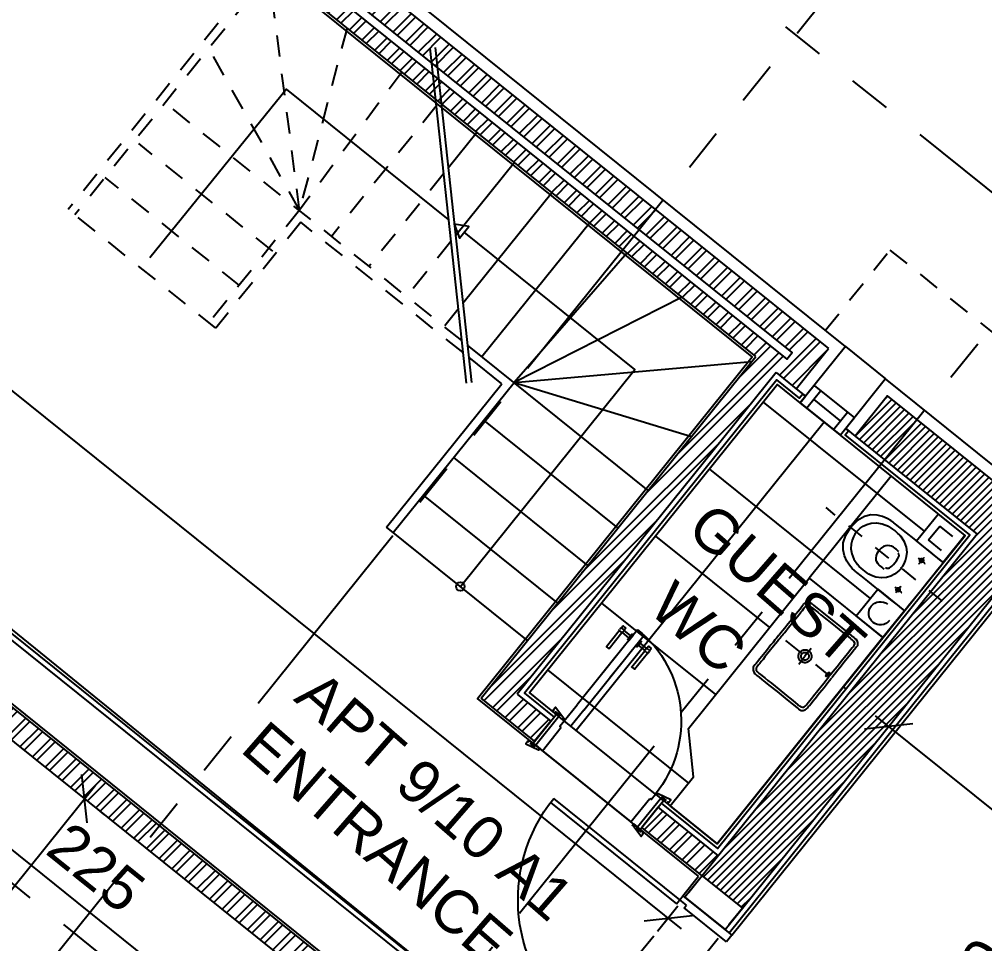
# Model space of a CAD drawing. Extents: x 453.8 to 514, y -2.6 to 70.8.
# Drawn here: x 482.01 to 487.63, y 44.85 to 50.22 of the extents above; entities that cross this region are included whole.
import ezdxf
from ezdxf.enums import TextEntityAlignment as Align

# ---------------------------------------------------------------- set-up
doc = ezdxf.new("R2010")
doc.units = 0
doc.header["$MEASUREMENT"] = 0
doc.header["$PDMODE"] = 35
doc.header["$PDSIZE"] = 0.3
for name, pattern in [('AXIS_100$0$A-AXIS$0$PHANTOM', [2.5, 1.25, -0.25, 0.25, -0.25, 0.25, -0.25]), ('CENTER', [2, 1.25, -0.25, 0.25, -0.25]), ('DASHDOTX2', [50.8, 25.4, -12.7, 0, -12.7]), ('HIDDEN2', [0.1875, 0.125, -0.0625]), ('S-9-10TH$0$HIDDEN2', [0.1875, 0.125, -0.0625])]:
    doc.linetypes.add(name, pattern=pattern)
doc.layers.get('0').update_dxf_attribs({"linetype": 'CONTINUOUS'})
doc.layers.get('DEFPOINTS').update_dxf_attribs({"linetype": 'CONTINUOUS'})
for name, color, linetype in [('A-ALU', 9, 'CONTINUOUS'), ('A-AXIS-SANITARY', 10, 'DASHDOTX2'), ('a-dim', 3, 'CONTINUOUS'), ('A-DOORS', 1, 'CONTINUOUS'), ('A-FLOR-PFIX', 61, 'CONTINUOUS'), ('A-FLOR-STRS-ARO', 1, 'CONTINUOUS'), ('A-HATCH-CONC', 8, 'CONTINUOUS'), ('A-HATCH-WALL', 8, 'CONTINUOUS'), ('A-MECHANICAL', 255, 'CONTINUOUS'), ('A-NOMENCLATURE', 3, 'CONTINUOUS'), ('A-PLASTER', 8, 'CONTINUOUS'), ('A-PORTE', 1, 'CONTINUOUS'), ('A-PROJ-TIL-BATH', 8, 'CONTINUOUS'), ('A-proj-wood', 5, 'CONTINUOUS'), ('A-PROJ1H', 9, 'HIDDEN2'), ('A-PROJECTION', 9, 'CONTINUOUS'), ('a-revetement', 1, 'CONTINUOUS'), ('A-SANIT', 95, 'CONTINUOUS'), ('A-SECT-TILE', 12, 'CONTINUOUS'), ('A-STAIR', 9, 'CONTINUOUS'), ('A-WALL', 4, 'CONTINUOUS'), ('AR-PROJ1', 15, 'CONTINUOUS'), ('AXIS_100$0$A-AXIS-100', 10, 'AXIS_100$0$A-AXIS$0$PHANTOM'), ('S-9-10TH$0$A-STR 9-10TH', 2, 'CONTINUOUS'), ('S-9-10TH$0$S-DROPBEAM 9-10th', 2, 'S-9-10TH$0$HIDDEN2'), ('TEXT', 8, 'CONTINUOUS')]:
    doc.layers.add(name, color=color, linetype=linetype)
doc.styles.add('A100-STEXT', font='ARIAL.TTF', dxfattribs={"height": 0.25})
doc.dimstyles.new('A100-DIM', dxfattribs={"dimtxt": 0.25, "dimasz": 0.2, "dimexe": 0.1, "dimexo": 0.3, "dimgap": 0.1, "dimtad": 1, "dimlfac": 100, "dimdsep": 46, "dimtxsty": 'A100-STEXT', "dimblk1": 'OBLIQUE', "dimblk2": 'OBLIQUE', "dimsah": 1, "dimcen": -0.05, "dimdle": 0.1, "dimclrd": 15, "dimclre": 15, "dimclrt": 256, "dimadec": 0, "dimazin": 0, "dimtfac": 0.28, "dimtix": 1, "dimtmove": 2, "dimatfit": 3, "dimldrblk": 'OBLIQUE', "dimfxl": 0, "dimtolj": 1, "dimarcsym": 0})
pattern_1 = [(45, (463.73762, -5e-11), (-0.06629126, 0.06629126), []), (45, (463.78181, -5e-11), (-0.06629126, 0.06629126), [])]

# ---------------------------------------------------------------- blocks, each defined once
blk = doc.blocks.new('P100E36.5D')
at = {"layer": 'A-PORTE'}
for p, q in [((0, 0), (-0.0313, -0.039)), ((0.2844, -0.2287), (0, 0)), ((-0.0313, -0.039), (0.2141, -0.2364)), ((0.2141, -0.2364), (0.2267, -0.2208)), ((0.2267, -0.2208), (0.2656, -0.2521)), ((0.2468, -0.2755), (0.2719, -0.2443)), ((0.9793, -0.8646), (0.2468, -0.2755)), ((0.2656, -0.2521), (0.2844, -0.2287)), ((0.2656, -0.2521), (0.9981, -0.8412)), ((-0.6267, -0.7793), (-0.5954, -0.7403)), ((-0.3423, -1.008), (-0.6267, -0.7793)), ((-0.5954, -0.7403), (-0.3499, -0.9377)), ((-0.3499, -0.9377), (-0.3624, -0.9533)), ((-0.3624, -0.9533), (-0.3235, -0.9846)), ((-0.3235, -0.9846), (-0.3423, -1.008))]:
    blk.add_line(p, q, dxfattribs=at)
blk.add_arc((0.2656, -0.2521), 0.94, 231.1937, 321.1937, dxfattribs=at)
blk = doc.blocks.new('A$C4412624D')
for points in [[(-363.316505, 205.931824, 0), (-369.377186, 205.812927, 0), (-385.619804, 204.401184, 0), (-409.135235, 200.113983, 0), (-437.014357, 191.368836, 0), (-466.348038, 176.583069, 0), (-494.227158, 154.174194, 0), (-517.742592, 122.559601, 0), (-533.985207, 80.156738, 0), (-540.045876, 25.382996, 0)], [(-497.934326, 27.701111, 0), (-497.803253, 31.697464, 0), (-496.723526, 42.562134, 0), (-493.665352, 58.608521, 0), (-487.598946, 78.150055, 0), (-477.494526, 99.500153, 0), (-462.322313, 120.972229, 0), (-441.052518, 140.879669, 0), (-412.655359, 157.53595, 0), (-376.101051, 169.254425, 0)], [(-283.871368, 169.254578, 0), (-285.531082, 169.495087, 0), (-290.24971, 170.096344, 0), (-297.636414, 170.87796, 0), (-307.300392, 171.659577, 0), (-318.850838, 172.260834, 0), (-331.896935, 172.501343, 0), (-346.047874, 172.200714, 0), (-360.912849, 171.17862, 0), (-376.101044, 169.254608, 0)], [(-7.305237, 205.931824, 0), (-19.51413, 205.931824, 0), (-52.233948, 205.931824, 0), (-99.604431, 205.931824, 0), (-155.76532, 205.931824, 0), (-214.856354, 205.931793, 0), (-271.017242, 205.931793, 0), (-318.387726, 205.931793, 0), (-351.107536, 205.931763, 0), (-363.316406, 205.931763, 0)], [(-167.899292, 27.713638, 0), (-167.94632, 31.783478, 0), (-168.779755, 42.831787, 0), (-171.43811, 59.116745, 0), (-176.960022, 78.896546, 0), (-186.383972, 100.429382, 0), (-200.748535, 121.973389, 0), (-221.092255, 141.786835, 0), (-248.453674, 158.127808, 0), (-283.871368, 169.254547, 0)], [(-7.305237, 205.931824, 0), (-7.054718, 205.891724, 0), (-6.383331, 205.746399, 0), (-5.411285, 205.458283, 0), (-4.258881, 204.989777, 0), (-3.046356, 204.303314, 0), (-1.893951, 203.361298, 0), (-0.921936, 202.126221, 0), (-0.250519, 200.560455, 0), (0, 198.626465, 0)], [(-0.000031, 198.626618, 0), (-0.000031, 186.942688, 0), (-0.000031, 155.629791, 0), (-0.000031, 110.296204, 0), (-0.000031, 56.550171, 0), (0, 0, 0), (0, -53.746025, 0), (0, -99.079628, 0), (0.000031, -130.392528, 0), (0.000031, -142.076446, 0)], [(-128.633087, 134.554077, 0), (-126.879395, 134.554077, 0), (-122.179504, 134.554077, 0), (-115.375183, 134.554077, 0), (-107.308197, 134.554077, 0), (-98.820343, 134.554108, 0), (-90.753357, 134.554108, 0), (-83.949036, 134.554108, 0), (-79.249146, 134.554138, 0), (-77.495453, 134.554138, 0)], [(-93.019531, 135.467438, 0), (-93.196075, 137.437134, 0), (-93.705109, 139.291046, 0), (-94.515656, 140.998169, 0), (-95.596771, 142.527588, 0), (-96.917511, 143.848328, 0), (-98.446899, 144.929444, 0), (-100.154022, 145.740021, 0), (-102.007935, 146.249054, 0), (-103.977631, 146.425629, 0), (-103.977631, 146.425537, 0), (-105.947327, 146.248993, 0), (-107.801239, 145.73996, 0), (-109.508362, 144.929413, 0), (-111.03775, 143.848328, 0), (-112.358459, 142.527588, 0), (-113.439575, 140.99823, 0), (-114.250092, 139.291107, 0), (-114.759094, 137.437256, 0), (-114.935638, 135.46759, 0), (-114.93573, 135.467438, 0), (-114.759186, 133.497742, 0), (-114.250153, 131.643829, 0), (-113.439606, 129.936707, 0), (-112.35849, 128.407288, 0), (-111.03775, 127.086548, 0), (-109.508362, 126.005432, 0), (-107.801239, 125.194855, 0), (-105.947327, 124.685822, 0), (-103.977631, 124.509247, 0), (-103.977631, 124.509339, 0), (-102.007935, 124.685883, 0), (-100.154022, 125.194916, 0), (-98.446899, 126.005463, 0), (-96.917511, 127.086548, 0), (-95.596802, 128.407288, 0), (-94.515686, 129.936646, 0), (-93.70517, 131.643768, 0), (-93.196167, 133.49762, 0), (-93.019623, 135.467285, 0)], [(-103.977631, 156.470307, 0), (-103.977631, 154.841889, 0), (-103.977631, 150.477722, 0), (-103.977631, 144.159454, 0), (-103.977631, 136.668732, 0), (-103.977661, 128.787171, 0), (-103.977661, 121.296448, 0), (-103.977661, 114.97818, 0), (-103.977692, 110.614014, 0), (-103.977692, 108.985626, 0)], [(-239.127029, 93.496338, 0), (-244.453003, 93.570557, 0), (-249.945557, 93.674713, 0), (-255.392944, 93.798554, 0), (-260.583328, 93.931671, 0), (-265.304947, 94.063751, 0), (-269.345993, 94.184479, 0), (-272.494675, 94.283508, 0), (-274.5392, 94.350495, 0), (-275.267776, 94.375122, 0), (-275.267746, 94.375122, 0), (-277.177994, 94.160919, 0), (-282.297455, 93.202637, 0), (-289.709213, 91.026795, 0), (-298.496338, 87.159912, 0), (-307.741928, 81.128479, 0), (-316.529068, 72.45903, 0), (-323.940826, 60.67807, 0), (-329.060295, 45.312103, 0), (-330.970551, 25.887634, 0)], [(-222.988953, 73.828949, 0), (-223.338638, 74.133179, 0), (-224.304276, 74.948532, 0), (-225.760712, 76.128952, 0), (-227.582809, 77.528443, 0), (-229.645447, 79.000946, 0), (-231.823486, 80.400421, 0), (-233.99176, 81.580872, 0), (-236.025146, 82.39621, 0), (-237.798523, 82.70047, 0)], [(-222.988953, 73.828949, 0), (-222.415253, 72.286972, 0), (-220.969742, 67.851441, 0), (-219.065781, 60.807938, 0), (-217.11673, 51.442078, 0), (-215.53595, 40.039414, 0), (-214.736816, 26.885574, 0), (-215.132675, 12.266113, 0), (-217.136887, -3.533356, 0), (-221.162842, -20.227234, 0)], [(-363.316505, -149.381658, 0), (-369.377186, -149.461094, 0), (-385.619804, -148.580885, 0), (-409.135235, -145.063267, 0), (-437.014357, -137.230472, 0), (-466.348038, -123.404728, 0), (-494.227158, -101.908272, 0), (-517.742592, -71.063339, 0), (-533.985207, -29.192154, 0), (-540.045876, 25.383057, 0)], [(-497.934326, 27.701111, 0), (-497.877174, 23.658875, 0), (-496.982231, 12.679642, 0), (-494.164284, -3.515335, 0), (-488.338104, -23.204819, 0), (-478.41848, -44.667587, 0), (-463.320183, -66.182388, 0), (-441.957998, -86.028, 0), (-413.246702, -102.483177, 0), (-376.101074, -113.826691, 0)], [(-239.127029, -38.068466, 0), (-244.453003, -38.14267, 0), (-249.945557, -38.246841, 0), (-255.392944, -38.370651, 0), (-260.583328, -38.503769, 0), (-265.304947, -38.635849, 0), (-269.345993, -38.756561, 0), (-272.494675, -38.855591, 0), (-274.5392, -38.922577, 0), (-275.267776, -38.947189, 0), (-275.267746, -38.947235, 0), (-277.177994, -38.733047, 0), (-282.297455, -37.774811, 0), (-289.709213, -35.599045, 0), (-298.496338, -31.732208, 0), (-307.741928, -25.700821, 0), (-316.529068, -17.031387, 0), (-323.940826, -5.250381, 0), (-329.060295, 10.115692, 0), (-330.970551, 29.540344, 0)], [(-167.899292, 27.713638, 0), (-167.835449, 23.744888, 0), (-168.391693, 12.949295, 0), (-170.689728, -3.00711, 0), (-175.851273, -22.458359, 0), (-184.998032, -43.738403, 0), (-199.251709, -65.181274, 0), (-219.733994, -85.120949, 0), (-247.56662, -101.891426, 0), (-283.871277, -113.826691, 0)], [(-221.162796, -20.227218, 0), (-221.512482, -20.531448, 0), (-222.478119, -21.346786, 0), (-223.934555, -22.527222, 0), (-225.756668, -23.926681, 0), (-227.819305, -25.39917, 0), (-229.99733, -26.79863, 0), (-232.165619, -27.97905, 0), (-234.19902, -28.794388, 0), (-235.972382, -29.098617, 0)], [(-103.977631, -101.042419, 0), (-103.977631, -99.414001, 0), (-103.977631, -95.049827, 0), (-103.977631, -88.731552, 0), (-103.977631, -81.240814, 0), (-103.977661, -73.359253, 0), (-103.977661, -65.868515, 0), (-103.977661, -59.550239, 0), (-103.977692, -55.186066, 0), (-103.977692, -53.557648, 0)], [(-128.633087, -79.126785, 0), (-126.879395, -79.126785, 0), (-122.179504, -79.126785, 0), (-115.375183, -79.126785, 0), (-107.308197, -79.126793, 0), (-98.820343, -79.126793, 0), (-90.753357, -79.1268, 0), (-83.949036, -79.1268, 0), (-79.249146, -79.126808, 0), (-77.495453, -79.126816, 0)], [(-93.019531, -80.039558, 0), (-93.196075, -78.069855, 0), (-93.705109, -76.215965, 0), (-94.515656, -74.508842, 0), (-95.596771, -72.979439, 0), (-96.917511, -71.658707, 0), (-98.446899, -70.577591, 0), (-100.154022, -69.767044, 0), (-102.007935, -69.258026, 0), (-103.977631, -69.081474, 0), (-103.977631, -69.081459, 0), (-105.947327, -69.258011, 0), (-107.801239, -69.767036, 0), (-109.508362, -70.577583, 0), (-111.03775, -71.658699, 0), (-112.358459, -72.979431, 0), (-113.439575, -74.508835, 0), (-114.250092, -76.21595, 0), (-114.759094, -78.069839, 0), (-114.935638, -80.039543, 0), (-114.93573, -80.039558, 0), (-114.759186, -82.009262, 0), (-114.250153, -83.863159, 0), (-113.439606, -85.570282, 0), (-112.35849, -87.099686, 0), (-111.03775, -88.420425, 0), (-109.508362, -89.501541, 0), (-107.801239, -90.312088, 0), (-105.947327, -90.821113, 0), (-103.977631, -90.997673, 0), (-103.977631, -90.997658, 0), (-102.007935, -90.821106, 0), (-100.154022, -90.31208, 0), (-98.446899, -89.501533, 0), (-96.917511, -88.420418, 0), (-95.596802, -87.099678, 0), (-94.515686, -85.570274, 0), (-93.70517, -83.863144, 0), (-93.196167, -82.009254, 0), (-93.019623, -80.039543, 0)], [(-283.871368, -113.826683, 0), (-285.531082, -114.067184, 0), (-290.24971, -114.668434, 0), (-297.636414, -115.450065, 0), (-307.300392, -116.231693, 0), (-318.850838, -116.832943, 0), (-331.896935, -117.073444, 0), (-346.047874, -116.772819, 0), (-360.912849, -115.750694, 0), (-376.101044, -113.826691, 0)], [(-7.305237, -149.381658, 0), (-19.51413, -149.381658, 0), (-52.233948, -149.381658, 0), (-99.604431, -149.381658, 0), (-155.76532, -149.381658, 0), (-214.856354, -149.38166, 0), (-271.017242, -149.38166, 0), (-318.387726, -149.38166, 0), (-351.107536, -149.381662, 0), (-363.316406, -149.381662, 0)], [(-7.305237, -149.381658, 0), (-7.054718, -149.341568, 0), (-6.383331, -149.196247, 0), (-5.411285, -148.908123, 0), (-4.258881, -148.439623, 0), (-3.046356, -147.753174, 0), (-1.893951, -146.811207, 0), (-0.921936, -145.576141, 0), (-0.250519, -144.010414, 0), (0, -142.076446, 0)]]:
    blk.add_polyline3d(points)
at = {"layer": 'A-AXIS-SANITARY', "linetype": 'CENTER', "ltscale": 0.1}
blk.add_line((136.288241, 26.88557), (-721.794139, 26.885582), dxfattribs=at)
blk = doc.blocks.new('A$C6D442EC4')
at = {"layer": 'A-AXIS-SANITARY', "linetype": 'CENTER', "ltscale": 0.1}
blk.add_line((-0.0027, 0.3461), (-0.0027, -0.0992), dxfattribs=at)
at = {"layer": 'A-FLOR-PFIX', "ltscale": 0.5}
for points in [[(-0.0025, 0.3948), (-0.0051, 0.3948), (-0.0125, 0.3948), (-0.0239, 0.3948), (-0.0388, 0.3948), (-0.0564, 0.3948), (-0.076, 0.3948), (-0.1187, 0.3948), (-0.1614, 0.3948), (-0.181, 0.3948), (-0.1986, 0.3948), (-0.2135, 0.3948), (-0.225, 0.3948), (-0.2323, 0.3948), (-0.235, 0.3948), (-0.2405, 0.394), (-0.246, 0.3919), (-0.2556, 0.3842), (-0.2625, 0.3736), (-0.2651, 0.362), (-0.2651, 0.361), (-0.2651, 0.3583), (-0.2651, 0.3538), (-0.2651, 0.3478), (-0.2651, 0.3316), (-0.2651, 0.3105), (-0.2651, 0.2855), (-0.2651, 0.2577), (-0.2651, 0.1972), (-0.2651, 0.1367), (-0.2651, 0.1088), (-0.2651, 0.0839), (-0.2651, 0.0628), (-0.2651, 0.0466), (-0.2651, 0.0405), (-0.2651, 0.0361), (-0.2651, 0.0333), (-0.2651, 0.0324), (-0.2626, 0.0199), (-0.2557, 0.0096), (-0.2448, 0.0026), (-0.2379, 0.0007), (-0.2303, 0), (-0.2278, 0), (-0.2205, 0), (-0.2093, 0), (-0.1947, 0), (-0.1775, 0), (-0.1582, 0), (-0.1164, 0), (-0.0746, 0), (-0.0553, 0), (-0.0381, 0), (-0.0235, 0), (-0.0123, 0), (-0.005, 0), (-0.0025, 0)], [(-0.0026, 0.3948), (0, 0.3948), (0.0074, 0.3948), (0.0188, 0.3948), (0.0337, 0.3948), (0.0513, 0.3948), (0.0709, 0.3948), (0.1136, 0.3948), (0.1563, 0.3948), (0.176, 0.3948), (0.1936, 0.3948), (0.2084, 0.3948), (0.2199, 0.3948), (0.2273, 0.3948), (0.2299, 0.3948), (0.2355, 0.394), (0.2409, 0.3919), (0.2506, 0.3842), (0.2574, 0.3736), (0.26, 0.362), (0.26, 0.361), (0.26, 0.3583), (0.26, 0.3538), (0.26, 0.3478), (0.26, 0.3316), (0.26, 0.3105), (0.26, 0.2856), (0.26, 0.2578), (0.26, 0.1974), (0.26, 0.137), (0.26, 0.1092), (0.26, 0.0843), (0.26, 0.0632), (0.26, 0.047), (0.26, 0.041), (0.26, 0.0366), (0.26, 0.0338), (0.26, 0.0329), (0.2574, 0.0212), (0.2506, 0.0106), (0.2409, 0.003), (0.2355, 0.0008), (0.2299, 0), (0.2273, 0), (0.2199, 0), (0.2084, 0), (0.1936, 0), (0.176, 0), (0.1563, 0), (0.1136, 0), (0.0709, 0), (0.0513, 0), (0.0337, 0), (0.0188, 0), (0.0074, 0), (0, 0), (-0.0026, 0)], [(-0.0025, 0.3784), (-0.0049, 0.3784), (-0.0118, 0.3784), (-0.0226, 0.3784), (-0.0366, 0.3784), (-0.0531, 0.3784), (-0.0715, 0.3784), (-0.1116, 0.3784), (-0.1517, 0.3784), (-0.1701, 0.3784), (-0.1867, 0.3784), (-0.2006, 0.3784), (-0.2114, 0.3784), (-0.2183, 0.3784), (-0.2208, 0.3784), (-0.2288, 0.3778), (-0.2351, 0.3761), (-0.2399, 0.3735), (-0.2434, 0.37), (-0.2472, 0.361), (-0.2481, 0.3502), (-0.2481, 0.3493), (-0.2481, 0.3468), (-0.2481, 0.3427), (-0.2481, 0.3371), (-0.2481, 0.322), (-0.2481, 0.3025), (-0.2481, 0.2793), (-0.2481, 0.2535), (-0.2481, 0.1974), (-0.2481, 0.1413), (-0.2481, 0.1155), (-0.2481, 0.0924), (-0.2481, 0.0728), (-0.2481, 0.0577), (-0.2481, 0.0522), (-0.2481, 0.048), (-0.2481, 0.0455), (-0.2481, 0.0446), (-0.2472, 0.0339), (-0.2434, 0.0249), (-0.2399, 0.0214), (-0.2351, 0.0187), (-0.2288, 0.017), (-0.2208, 0.0164), (-0.2183, 0.0164), (-0.2114, 0.0164), (-0.2006, 0.0164), (-0.1867, 0.0164), (-0.1701, 0.0164), (-0.1517, 0.0164), (-0.1116, 0.0164), (-0.0715, 0.0164), (-0.0531, 0.0164), (-0.0366, 0.0164), (-0.0226, 0.0164), (-0.0118, 0.0164), (-0.0049, 0.0164), (-0.0025, 0.0164)], [(-0.0026, 0.3784), (-0.0002, 0.3784), (0.0068, 0.3784), (0.0175, 0.3784), (0.0315, 0.3784), (0.048, 0.3784), (0.0665, 0.3784), (0.1065, 0.3784), (0.1466, 0.3784), (0.1651, 0.3784), (0.1816, 0.3784), (0.1955, 0.3784), (0.2063, 0.3784), (0.2132, 0.3784), (0.2157, 0.3784), (0.2237, 0.3778), (0.23, 0.3761), (0.2348, 0.3735), (0.2383, 0.37), (0.2421, 0.361), (0.243, 0.3502), (0.243, 0.3493), (0.243, 0.3468), (0.243, 0.3427), (0.243, 0.3371), (0.243, 0.322), (0.243, 0.3025), (0.243, 0.2793), (0.243, 0.2535), (0.243, 0.1974), (0.243, 0.1413), (0.243, 0.1155), (0.243, 0.0924), (0.243, 0.0728), (0.243, 0.0577), (0.243, 0.0522), (0.243, 0.048), (0.243, 0.0455), (0.243, 0.0446), (0.2421, 0.0339), (0.2383, 0.0249), (0.2348, 0.0214), (0.23, 0.0187), (0.2237, 0.017), (0.2157, 0.0164), (0.2132, 0.0164), (0.2063, 0.0164), (0.1955, 0.0164), (0.1816, 0.0164), (0.1651, 0.0164), (0.1466, 0.0164), (0.1065, 0.0164), (0.0665, 0.0164), (0.048, 0.0164), (0.0315, 0.0164), (0.0175, 0.0164), (0.0068, 0.0164), (-0.0002, 0.0164), (-0.0026, 0.0164)], [(-0.0408, 0.1997), (-0.0406, 0.2035), (-0.04, 0.2073), (-0.0391, 0.2109), (-0.0378, 0.2144), (-0.0362, 0.2176), (-0.0343, 0.2208), (-0.0322, 0.2237), (-0.0297, 0.2263), (-0.0271, 0.2288), (-0.0242, 0.2309), (-0.021, 0.2328), (-0.0177, 0.2344), (-0.0143, 0.2357), (-0.0107, 0.2366), (-0.0069, 0.2372), (-0.0031, 0.2374), (0.0008, 0.2372), (0.0045, 0.2366), (0.0081, 0.2357), (0.0116, 0.2344), (0.0149, 0.2328), (0.018, 0.2309), (0.0209, 0.2288), (0.0236, 0.2263), (0.026, 0.2237), (0.0282, 0.2208), (0.0301, 0.2176), (0.0317, 0.2144), (0.0329, 0.2109), (0.0339, 0.2073), (0.0344, 0.2035), (0.0346, 0.1997), (0.0344, 0.1958), (0.0339, 0.1921), (0.0329, 0.1885), (0.0317, 0.185), (0.0301, 0.1817), (0.0282, 0.1786), (0.026, 0.1757), (0.0236, 0.173), (0.0209, 0.1706), (0.018, 0.1684), (0.0149, 0.1665), (0.0116, 0.1649), (0.0081, 0.1637), (0.0045, 0.1627), (0.0008, 0.1622), (-0.0031, 0.162), (-0.0069, 0.1622), (-0.0107, 0.1627), (-0.0143, 0.1637), (-0.0177, 0.1649), (-0.021, 0.1665), (-0.0242, 0.1684), (-0.0271, 0.1706), (-0.0297, 0.173), (-0.0322, 0.1757), (-0.0343, 0.1786), (-0.0362, 0.1817), (-0.0378, 0.185), (-0.0391, 0.1885), (-0.04, 0.1921), (-0.0406, 0.1958), (-0.0408, 0.1997), (-0.0408, 0.1997)], [(-0.0257, 0.1997), (-0.0256, 0.202), (-0.0252, 0.2042), (-0.0247, 0.2064), (-0.0239, 0.2085), (-0.023, 0.2105), (-0.0218, 0.2123), (-0.0205, 0.2141), (-0.0191, 0.2157), (-0.0175, 0.2171), (-0.0157, 0.2184), (-0.0139, 0.2196), (-0.0119, 0.2205), (-0.0098, 0.2213), (-0.0076, 0.2218), (-0.0054, 0.2222), (-0.0031, 0.2223), (-0.0008, 0.2222), (0.0015, 0.2218), (0.0037, 0.2213), (0.0057, 0.2205), (0.0077, 0.2196), (0.0096, 0.2184), (0.0113, 0.2171), (0.0129, 0.2157), (0.0144, 0.2141), (0.0157, 0.2123), (0.0168, 0.2105), (0.0178, 0.2085), (0.0185, 0.2064), (0.0191, 0.2042), (0.0194, 0.202), (0.0196, 0.1997), (0.0194, 0.1974), (0.0191, 0.1951), (0.0185, 0.1929), (0.0178, 0.1909), (0.0168, 0.1889), (0.0157, 0.187), (0.0144, 0.1853), (0.0129, 0.1837), (0.0113, 0.1822), (0.0096, 0.1809), (0.0077, 0.1798), (0.0057, 0.1788), (0.0037, 0.1781), (0.0015, 0.1775), (-0.0008, 0.1772), (-0.0031, 0.1771), (-0.0054, 0.1772), (-0.0076, 0.1775), (-0.0098, 0.1781), (-0.0119, 0.1788), (-0.0139, 0.1798), (-0.0157, 0.1809), (-0.0175, 0.1822), (-0.0191, 0.1837), (-0.0205, 0.1853), (-0.0218, 0.187), (-0.023, 0.1889), (-0.0239, 0.1909), (-0.0247, 0.1929), (-0.0252, 0.1951), (-0.0256, 0.1974), (-0.0257, 0.1997), (-0.0257, 0.1997)], [(-0.0176, 0.0295), (-0.0176, 0.0302), (-0.0173, 0.0308), (-0.017, 0.0315), (-0.0165, 0.0321), (-0.0158, 0.0326), (-0.0151, 0.0332), (-0.0142, 0.0337), (-0.0132, 0.0341), (-0.011, 0.0349), (-0.0084, 0.0355), (-0.0056, 0.0359), (-0.0026, 0.036), (0.0004, 0.0359), (0.0033, 0.0355), (0.0058, 0.0349), (0.0081, 0.0341), (0.009, 0.0337), (0.0099, 0.0332), (0.0107, 0.0326), (0.0113, 0.0321), (0.0118, 0.0315), (0.0122, 0.0308), (0.0124, 0.0302), (0.0125, 0.0295), (0.0124, 0.0288), (0.0122, 0.0282), (0.0118, 0.0276), (0.0113, 0.027), (0.0107, 0.0264), (0.0099, 0.0258), (0.009, 0.0253), (0.0081, 0.0249), (0.0058, 0.0241), (0.0033, 0.0235), (0.0004, 0.0231), (-0.0026, 0.023), (-0.0056, 0.0231), (-0.0084, 0.0235), (-0.011, 0.0241), (-0.0132, 0.0249), (-0.0142, 0.0253), (-0.0151, 0.0258), (-0.0158, 0.0264), (-0.0165, 0.027), (-0.017, 0.0276), (-0.0173, 0.0282), (-0.0176, 0.0288), (-0.0176, 0.0295), (-0.0176, 0.0295)]]:
    blk.add_lwpolyline(points, dxfattribs=at)
at = {"layer": 'A-SANIT', "ltscale": 0.5}
for points in [[(-0.0614, 0.1997), (-0.0031, 0.1997)], [(0.0553, 0.1997), (-0.0031, 0.1997)]]:
    blk.add_lwpolyline(points, dxfattribs=at)
blk = doc.blocks.new('A$C3DEF75EA')
at = {"layer": 'A-DOORS'}
for p, q in [((-0.11, 0.68), (-0.06, 0.68)), ((-0.11, 0.56), (-0.11, 0.68)), ((-0.06, 0.68), (-0.06, 0.56)), ((-0.167, 0.63), (-0.193, 0.63)), ((-0.193, 0.625), (-0.193, 0.63)), ((-0.19, 0.63), (-0.19, 0.6445)), ((-0.1705, 0.645), (-0.1895, 0.645)), ((-0.17, 0.63), (-0.17, 0.6445)), ((-0.167, 0.6275), (-0.167, 0.63)), ((-0.12, 0.6275), (-0.167, 0.6275)), ((-0.12, 0.602), (-0.12, 0.638)), ((-0.11, 0.64), (-0.118, 0.64)), ((-0.11, 0.6), (-0.11, 0.64)), ((-0.06, 0.64), (-0.052, 0.64)), ((-0.06, 0.6), (-0.06, 0.64)), ((-0.05, 0.602), (-0.05, 0.638)), ((-0.05, 0.6275), (-0.003, 0.6275)), ((-0.003, 0.63), (0.023, 0.63)), ((-0.003, 0.6275), (-0.003, 0.63)), ((0, 0.63), (0, 0.6445)), ((0.0005, 0.645), (0.0195, 0.645)), ((0.02, 0.63), (0.02, 0.6445)), ((0.023, 0.625), (0.023, 0.63)), ((-0.193, 0.61), (-0.193, 0.615)), ((-0.167, 0.61), (-0.193, 0.61)), ((-0.19, 0.4905), (-0.19, 0.61)), ((-0.17, 0.4905), (-0.17, 0.61)), ((-0.167, 0.61), (-0.167, 0.6125)), ((-0.12, 0.6125), (-0.167, 0.6125)), ((-0.11, 0.6), (-0.118, 0.6)), ((-0.06, 0.6), (-0.052, 0.6)), ((-0.05, 0.6125), (-0.003, 0.6125)), ((-0.003, 0.61), (-0.003, 0.6125)), ((-0.003, 0.61), (0.023, 0.61)), ((0, 0.4905), (0, 0.61)), ((0.02, 0.4905), (0.02, 0.61)), ((0.023, 0.61), (0.023, 0.615)), ((-0.11, 0.12), (-0.11, 0.56)), ((-0.06, 0.56), (-0.06, 0.12)), ((-0.1705, 0.49), (-0.1895, 0.49)), ((-0.11, 0.483), (-0.11, 0.36)), ((-0.06, 0.483), (-0.06, 0.36)), ((0.0005, 0.49), (0.0195, 0.49)), ((-0.11, 0.12), (-0.11, 0)), ((-0.06, 0), (-0.06, 0.12)), ((-0.809, 0), (-0.781, 0.009)), ((-0.809, 0.009), (-0.781, 0)), ((0.009, 0), (-0.019, 0.009)), ((0.009, 0.009), (-0.019, 0)), ((-0.11, 0), (-0.06, 0)), ((-0.809, -0.215), (-0.781, -0.224)), ((-0.809, -0.224), (-0.781, -0.215)), ((0.009, -0.215), (-0.019, -0.224)), ((0.009, -0.224), (-0.019, -0.215))]:
    blk.add_line(p, q, dxfattribs=at)
at = {"layer": 'A-DOORS', "color": 8}
for p, q in [((-0.74, 0), (-0.06, 0)), ((-0.07, -0.215), (-0.73, -0.215))]:
    blk.add_line(p, q, dxfattribs=at)
at = {"layer": 'A-DOORS'}
for points in [[(-0.81, 0), (-0.825, 0), (-0.825, 0.01), (-0.83, 0.01), (-0.83, 0.03), (-0.7518, 0.0104, -0.381769), (-0.75, 0.0084), (-0.75, 0), (-0.78, 0), (-0.78, 0.01), (-0.81, 0.01), (-0.81, 0)], [(0.01, 0), (0.025, 0), (0.025, 0.01), (0.03, 0.01), (0.03, 0.03), (-0.0482, 0.0104, 0.381769), (-0.05, 0.0084), (-0.05, 0), (-0.02, 0), (-0.02, 0.01), (0.01, 0.01), (0.01, 0)], [(-0.81, -0.215), (-0.825, -0.215), (-0.825, -0.225), (-0.83, -0.225), (-0.83, -0.245), (-0.7518, -0.2254, 0.381769), (-0.75, -0.2234), (-0.75, -0.215), (-0.78, -0.215), (-0.78, -0.225), (-0.81, -0.225), (-0.81, -0.215)], [(0.01, -0.215), (0.025, -0.215), (0.025, -0.225), (0.03, -0.225), (0.03, -0.245), (-0.0482, -0.2254, -0.381769), (-0.05, -0.2234), (-0.05, -0.215), (-0.02, -0.215), (-0.02, -0.225), (0.01, -0.225), (0.01, -0.215)]]:
    blk.add_lwpolyline(points, format="xyb", dxfattribs=at)
for points in [[(-0.809, 0), (-0.781, 0), (-0.781, 0.009), (-0.809, 0.009)], [(0.009, 0), (-0.019, 0), (-0.019, 0.009), (0.009, 0.009)], [(-0.809, -0.215), (-0.781, -0.215), (-0.781, -0.224), (-0.809, -0.224)], [(0.009, -0.215), (-0.019, -0.215), (-0.019, -0.224), (0.009, -0.224)]]:
    blk.add_lwpolyline(points, close=True, dxfattribs=at)
for points in [[(-0.8, -0.215), (-0.8, 0), (-0.78, 0), (-0.78, -0.215), (-0.8, -0.215)], [(-0.73, -0.04), (-0.74, -0.04), (-0.74, 0), (-0.78, 0)], [(-0.78, 0), (-0.78, -0.215), (-0.73, -0.215), (-0.73, -0.04)], [(0, -0.215), (0, 0), (-0.02, 0), (-0.02, -0.215), (0, -0.215)], [(-0.07, -0.04), (-0.06, -0.04), (-0.06, 0), (-0.02, 0)], [(-0.02, 0), (-0.02, -0.215), (-0.07, -0.215), (-0.07, -0.04)]]:
    blk.add_lwpolyline(points, dxfattribs=at)
blk.add_arc((-0.0597, -0.0003), 0.6803, 90.0254, 179.9746, dxfattribs=at)
for centre, major_axis, start_param, end_param in [((-0.2006, 0.62), (0.00642, 0.00642), 4.914874, 6.080701), ((-0.1895, 0.6445), (-0.000354, 0.000354), -0.785398, 0.785398), ((-0.1705, 0.6445), (0.000354, 0.000354), 5.497787, 7.068583), ((-0.149, 0.62), (0.0138, 0.0138), 1.961403, 2.750986), ((-0.118, 0.638), (-0.00141, 0.00141), -0.785398, 0.785398), ((-0.052, 0.638), (0.00141, 0.00141), 5.497787, 7.068583), ((-0.021, 0.62), (0.0138, 0.0138), 5.102996, 5.892578), ((0.0005, 0.6445), (-0.000354, 0.000354), -0.785398, 0.785398), ((0.0195, 0.6445), (0.000354, 0.000354), 5.497787, 7.068583), ((0.0306, 0.62), (0.00642, 0.00642), 1.773281, 2.939108), ((-0.118, 0.602), (0.00141, 0.00141), 2.356194, 3.926991), ((-0.052, 0.602), (-0.00141, 0.00141), 2.356194, 3.926991), ((-0.1895, 0.4905), (0.000354, 0.000354), 2.356194, 3.926991), ((-0.1705, 0.4905), (-0.000354, 0.000354), 2.356194, 3.926991), ((0.0005, 0.4905), (0.000354, 0.000354), 2.356194, 3.926991), ((0.0195, 0.4905), (-0.000354, 0.000354), 2.356194, 3.926991)]:
    blk.add_ellipse(centre, major_axis=major_axis, ratio=1, start_param=start_param, end_param=end_param, dxfattribs=at)
blk = doc.blocks.new('A$C767F1EFC')
blk.add_lwpolyline([(-0.2, -0.2), (0, -0.2), (0, 0), (-0.2, 0)], close=True)
blk.add_arc((-0.1, -0.1), 0.0676, 180, 90)
blk = doc.blocks.new('A$C14A67201')
for p, q in [((-0.1486, -0.0485), (-0.0514, -0.0485)), ((-0.0514, -0.1515), (-0.0514, -0.0485)), ((-0.1486, -0.1515), (-0.0514, -0.1515))]:
    blk.add_line(p, q)
blk.add_lwpolyline([(-0.2, -0.2), (0, -0.2), (0, 0), (-0.2, 0)], close=True)
blk = doc.blocks.new('A$C59A015EB')
at = {"layer": 'A-ALU'}
for p, q in [((22.8971, 48.0912), (22.8156, 47.9899)), ((22.9361, 48.0599), (22.8546, 47.9585)), ((22.8971, 48.0912), (23.1309, 47.9032)), ((22.8156, 47.9899), (23.0494, 47.8019)), ((22.8953, 48.0092), (23.0512, 47.8839)), ((23.0919, 47.9345), (23.0104, 47.8332)), ((23.1309, 47.9032), (23.0494, 47.8019))]:
    blk.add_line(p, q, dxfattribs=at)
blk = doc.blocks.new('_OBLIQUE')
at = {"color": 0, "linetype": 'ByBlock'}
blk.add_line((-0.5, -0.5), (0.5, 0.5), dxfattribs=at)
blk = doc.blocks.new('*D89')
at = {"layer": 'a-dim', "color": 15, "lineweight": -2}
for p, q in [((485.8642, 44.9311), (476.0571, 52.8179)), ((476.135, 52.7553), (476.0724, 52.6773)), ((485.7863, 44.9937), (485.7236, 44.9158))]:
    blk.add_line(p, q, dxfattribs=at)
at = {"layer": 'DEFPOINTS', "color": 0}
for p in [(476.3231, 52.9891), (476.135, 52.7553), (485.9743, 45.2275)]:
    blk.add_point(p, dxfattribs=at)
at = {"layer": 'a-dim', "color": 15, "lineweight": -2, "xscale": 0.2, "yscale": 0.2, "zscale": 0.2}
for p, rotation in [((476.135, 52.7553), 141.1937093712793), ((485.7863, 44.9937), 321.1937093712793)]:
    blk.add_blockref('_OBLIQUE', p, dxfattribs=dict(at, rotation=rotation))
at = {"layer": 'a-dim', "insert": (481.1034, 49.052), "char_height": 0.25, "attachment_point": 5, "rotation": 321.1937, "style": 'A100-STEXT'}
blk.add_mtext('\\A1;1238.5', dxfattribs=at)
blk = doc.blocks.new('*D91')
at = {"layer": 'a-dim', "color": 15, "lineweight": -2}
for p, q in [((481.0935, 44.0716), (482.4566, 45.7664)), ((482.5081, 45.5967), (482.4718, 45.6259)), ((481.2704, 44.0577), (481.2341, 44.0868))]:
    blk.add_line(p, q, dxfattribs=at)
at = {"layer": 'DEFPOINTS', "color": 0}
for p in [(482.2743, 45.7847), (482.3939, 45.6885), (481.0366, 44.2457)]:
    blk.add_point(p, dxfattribs=at)
at = {"layer": 'a-dim', "color": 15, "lineweight": -2, "xscale": 0.2, "yscale": 0.2, "zscale": 0.2}
for p, rotation in [((482.3939, 45.6885), 51.19370936116004), ((481.1562, 44.1495), 231.19370936116)]:
    blk.add_blockref('_OBLIQUE', p, dxfattribs=dict(at, rotation=rotation))
at = {"layer": 'a-dim', "insert": (481.5977, 45.0617), "char_height": 0.25, "attachment_point": 5, "rotation": 51.1937, "style": 'A100-STEXT'}
blk.add_mtext('\\A1;197.5', dxfattribs=at)
blk = doc.blocks.new('*D92')
at = {"layer": 'a-dim', "color": 15, "lineweight": -2}
for p, q in [((481.5661, 45.9692), (481.3798, 45.7376)), ((481.3646, 45.8782), (483.2738, 44.3428)), ((483.3195, 44.5592), (483.1332, 44.3275))]:
    blk.add_line(p, q, dxfattribs=at)
at = {"layer": 'DEFPOINTS', "color": 0}
for p in [(481.7541, 46.203), (483.5075, 44.793), (483.1959, 44.4055)]:
    blk.add_point(p, dxfattribs=at)
at = {"layer": 'a-dim', "color": 15, "lineweight": -2, "xscale": 0.2, "yscale": 0.2, "zscale": 0.2}
for p, rotation in [((481.4425, 45.8155), 141.1937093660317), ((483.1959, 44.4055), 321.1937093660317)]:
    blk.add_blockref('_OBLIQUE', p, dxfattribs=dict(at, rotation=rotation))
at = {"layer": 'a-dim', "insert": (482.4618, 45.2879), "char_height": 0.25, "attachment_point": 5, "rotation": 321.1937, "style": 'A100-STEXT'}
blk.add_mtext('\\A1;225', dxfattribs=at)
blk = doc.blocks.new('*D97')
at = {"layer": 'a-dim', "color": 15, "lineweight": -2}
for p, q in [((486.2388, 42.6606), (489.1215, 46.2453)), ((489.0474, 46.1766), (488.9809, 46.23)), ((486.29, 42.7478), (486.2235, 42.8012))]:
    blk.add_line(p, q, dxfattribs=at)
at = {"layer": 'DEFPOINTS', "color": 0}
for p in [(489.0589, 46.1674), (489.2812, 45.9886), (486.5237, 42.5598)]:
    blk.add_point(p, dxfattribs=at)
at = {"layer": 'a-dim', "color": 15, "lineweight": -2, "xscale": 0.2, "yscale": 0.2, "zscale": 0.2}
for p, rotation in [((489.0589, 46.1674), 51.19370937174517), ((486.3014, 42.7386), 231.1937093717452)]:
    blk.add_blockref('_OBLIQUE', p, dxfattribs=dict(at, rotation=rotation))
at = {"layer": 'a-dim', "insert": (487.5027, 44.5956), "char_height": 0.25, "attachment_point": 5, "rotation": 51.1937, "style": 'A100-STEXT'}
blk.add_mtext('\\A1;440', dxfattribs=at)
blk = doc.blocks.new('*D98')
at = {"layer": 'a-dim', "color": 15, "lineweight": -2}
for p, q in [((486.9895, 46.1707), (491.821, 42.2853)), ((486.9228, 45.9282), (487.0048, 46.0301)), ((491.5984, 42.1681), (491.6804, 42.27))]:
    blk.add_line(p, q, dxfattribs=at)
at = {"layer": 'DEFPOINTS', "color": 0}
for p in [(487.1108, 46.162), (491.7864, 42.4019), (491.7431, 42.3479)]:
    blk.add_point(p, dxfattribs=at)
at = {"layer": 'a-dim', "color": 15, "lineweight": -2, "xscale": 0.2, "yscale": 0.2, "zscale": 0.2}
for p, rotation in [((487.0674, 46.1081), 141.1937093712659), ((491.7431, 42.3479), 321.1937093712659)]:
    blk.add_blockref('_OBLIQUE', p, dxfattribs=dict(at, rotation=rotation))
at = {"layer": 'a-dim', "insert": (489.5479, 44.4054), "char_height": 0.25, "attachment_point": 5, "rotation": 321.1937, "style": 'A100-STEXT'}
blk.add_mtext('\\A1;600', dxfattribs=at)

msp = doc.modelspace()

# ---------------------------------------------------------------- hatches: boundary and pattern name
at = {"layer": 'A-HATCH-CONC', "ltscale": 4}
h = msp.add_hatch(dxfattribs=at)
h.set_pattern_fill('ANSI31', color=256, scale=0.25, style=0)
h.set_pattern_definition([(45, (463.73762, -5e-11), (-0.022097087, 0.022097087), [])])
h.paths.add_polyline_path([(486.87293, 47.79699), (487.06092, 48.03075), (488.00384, 47.27246), (486.21777, 45.05154), (485.98399, 45.23955), (487.58205, 47.22668)])
at = {"layer": 'A-HATCH-WALL'}
h = msp.add_hatch(dxfattribs=at)
h.set_pattern_fill('ANSI32', color=256, scale=0.25, style=0)
h.set_pattern_definition(pattern_1)
h.paths.add_polyline_path([(483.69373, 50.73712), (483.60048, 50.62116), (486.50715, 48.28361), (486.47581, 48.24464), (483.56914, 50.58219), (483.50647, 50.50427), (486.29625, 48.26072), (484.6982, 46.27358), (485.0099, 46.02291), (485.10391, 46.1398), (484.90909, 46.29647), (486.41314, 48.16672), (486.53003, 48.07271), (486.71804, 48.30649)])
h = msp.add_hatch(dxfattribs=at)
h.set_pattern_fill('ANSI32', color=256, scale=0.25, style=0)
h.set_pattern_definition([(45, (463.73762, 4e-15), (-0.06629126, 0.06629126), []), (45, (463.78181, 4e-15), (-0.06629126, 0.06629126), [])])
h.paths.add_polyline_path([(481.34277, 46.53384), (483.62438, 44.69897), (484.79328, 43.75894), (484.88728, 43.87583), (481.43677, 46.65073)])
h = msp.add_hatch(dxfattribs=at)
h.set_pattern_fill('ANSI32', color=256, scale=0.25, style=0)
h.set_pattern_definition(pattern_1)
h.paths.add_polyline_path([(485.72732, 45.63845), (485.63332, 45.52156), (485.98399, 45.23955), (485.98399, 45.23955), (486.07799, 45.35644)])

# ---------------------------------------------------------------- linework, layer by layer
at = {"layer": 'A-FLOR-PFIX'}
msp.add_lwpolyline([(485.79762, 45.64608), (485.93395, 45.8156), (485.90344, 46.09679), (486.60599, 46.97039), (487.03458, 46.62571), (486.07036, 45.42673)], close=True, dxfattribs=at)
at = {"layer": 'A-FLOR-STRS-ARO'}
for points in [[(484.50974, 49.05581), (483.56717, 49.81382), (482.77319, 48.83363)], [(484.57804, 46.92201), (485.59327, 48.18443), (484.60125, 48.98222)]]:
    msp.add_lwpolyline(points, dxfattribs=at)
msp.add_lwpolyline([(484.5428, 49.02922), (484.57411, 48.94848), (484.62839, 49.01596)], close=True, dxfattribs=at)
msp.add_circle((484.57804, 46.92201), 0.025, dxfattribs=at)
at = {"layer": 'A-PLASTER'}
for p, q in [((481.43448, 46.67182), (484.885, 43.89691)), ((485.87203, 45.12426), (485.9629, 45.23726))]:
    msp.add_line(p, q, dxfattribs=at)
msp.add_lwpolyline([(485.9629, 45.23726), (484.67711, 46.2713), (486.27516, 48.25843), (483.05289, 50.84979)], dxfattribs=at)
at = {"layer": 'A-PROJ-TIL-BATH', "ltscale": 0.5}
for p, q in [((486.3393, 47.99511), (487.27443, 47.24309)), ((486.78703, 47.80188), (486.55325, 47.98988)), ((486.69352, 47.87708), (485.25213, 46.08476)), ((486.02596, 47.60548), (486.96108, 46.85345)), ((487.08315, 47.56373), (486.60599, 46.97039)), ((485.71261, 47.21584), (486.37499, 46.68316)), ((485.39927, 46.82621), (486.06165, 46.29352)), ((485.08592, 46.43658), (485.90416, 45.77855))]:
    msp.add_line(p, q, dxfattribs=at)
at = {"layer": 'A-proj-wood'}
for points in [[(486.14088, 44.90806), (487.90191, 47.09778)], [(486.15646, 44.89552), (487.91749, 47.08524)]]:
    msp.add_lwpolyline(points, dxfattribs=at)
at = {"layer": 'A-PROJ1H'}
for p, q in [((483.45192, 50.54814), (482.29881, 49.11428)), ((483.49088, 50.5168), (482.33778, 49.08295)), ((483.64346, 49.11084), (483.46632, 50.48625)), ((483.91964, 50.17199), (483.64346, 49.11084)), ((483.64346, 49.11084), (483.11647, 50.05123)), ((484.23898, 49.91518), (483.64346, 49.11084)), ((484.58603, 48.35283), (482.88428, 49.71678)), ((484.4381, 49.71598), (483.83049, 48.96044)), ((483.4887, 48.8714), (482.70943, 49.49809)), ((483.29252, 48.67445), (482.51325, 49.30114)), ((484.48082, 49.32231), (484.04868, 48.78497)), ((483.15601, 48.42492), (482.29881, 49.11428)), ((483.64346, 49.11084), (483.11705, 48.45626)), ((483.65109, 49.04055), (483.15601, 48.42492)), ((484.59366, 48.28253), (483.65109, 49.04055)), ((484.52354, 48.92864), (484.26688, 48.60949)), ((484.56626, 48.53498), (484.48508, 48.43402))]:
    msp.add_line(p, q, dxfattribs=at)
at = {"layer": 'A-PROJECTION', "linetype": 'HIDDEN2'}
for p, q in [((486.69958, 48.4112), (487.0756, 48.87876)), ((487.0756, 48.87876), (494.33059, 43.04428))]:
    msp.add_line(p, q, dxfattribs=at)
at = {"layer": 'A-PROJECTION'}
msp.add_line((486.81646, 48.31717), (487.05024, 48.12917), dxfattribs=at)
at = {"layer": 'a-revetement'}
for p, q in [((486.81646, 48.31717), (483.29457, 51.15032)), ((486.81646, 48.31717), (486.58458, 48.02885)), ((487.05024, 48.12917), (486.81836, 47.84084)), ((488.10225, 47.28314), (487.05024, 48.12917)), ((486.53003, 48.07271), (486.58458, 48.02885)), ((486.81836, 47.84084), (486.87291, 47.79697))]:
    msp.add_line(p, q, dxfattribs=at)
at = {"layer": 'A-SECT-TILE'}
for points in [[(486.55325, 47.98988), (486.58458, 48.02885), (486.569, 48.04138), (486.5502, 48.018), (486.41772, 48.12454), (484.95127, 46.30105), (485.12271, 46.16318)], [(486.55325, 47.98988), (486.42077, 48.09642), (484.97939, 46.3041), (485.13524, 46.17876)], [(485.74612, 45.66183), (486.07342, 45.39862), (487.53987, 47.22211), (486.81515, 47.80493), (486.83395, 47.8283), (486.81836, 47.84084), (486.78703, 47.80188)], [(485.75866, 45.67741), (486.07036, 45.42673), (487.51175, 47.21905), (486.78703, 47.80188)]]:
    msp.add_lwpolyline(points, dxfattribs=at)
at = {"layer": 'A-STAIR'}
for p, q in [((484.67537, 49.56423), (484.50741, 49.35537)), ((484.89357, 49.38876), (484.55013, 48.96171)), ((485.11176, 49.21329), (484.59285, 48.56804)), ((485.32996, 49.03782), (484.70327, 48.25855)), ((485.54816, 48.86234), (484.8903, 48.10814)), ((485.8675, 48.60553), (484.8903, 48.10814)), ((485.66956, 47.48145), (484.61909, 48.32624)), ((484.82, 48.10051), (484.62672, 48.25594)), ((484.8903, 48.10814), (486.27169, 48.23017)), ((484.14944, 47.26669), (484.82, 48.10051)), ((484.1884, 47.23536), (484.8903, 48.10814)), ((484.8903, 48.10814), (485.92184, 47.79515)), ((485.49409, 47.26326), (484.71482, 47.88995)), ((485.31862, 47.04506), (484.53935, 47.67175)), ((485.14315, 46.82687), (484.36388, 47.45355)), ((484.96767, 46.60867), (484.14944, 47.26669))]:
    msp.add_line(p, q, dxfattribs=at)
at = {"layer": 'A-WALL'}
for p, q in [((483.69373, 50.73712), (486.71804, 48.30649)), ((486.29625, 48.26072), (483.50647, 50.50427)), ((486.53003, 48.07271), (486.71804, 48.30649)), ((484.6982, 46.27358), (486.29625, 48.26072)), ((486.41314, 48.16672), (484.90909, 46.29647)), ((486.41314, 48.16672), (486.53003, 48.07271)), ((481.43677, 46.65073), (484.88728, 43.87583)), ((483.50749, 44.79297), (481.34277, 46.53384)), ((485.0099, 46.02291), (484.6982, 46.27358)), ((484.90909, 46.29647), (485.10391, 46.1398)), ((485.10391, 46.1398), (485.0099, 46.02291)), ((485.72732, 45.63845), (485.63332, 45.52156)), ((486.07799, 45.35644), (485.72732, 45.63845)), ((485.98399, 45.23955), (485.63332, 45.52156))]:
    msp.add_line(p, q, dxfattribs=at)
for points in [[(483.56914, 50.58219), (486.47581, 48.24464), (486.50715, 48.28361), (483.60048, 50.62116)], [(485.98399, 45.23955), (485.88372, 45.11486), (486.1175, 44.92686), (486.21777, 45.05154)]]:
    msp.add_lwpolyline(points, dxfattribs=at)
at = {"layer": 'AR-PROJ1'}
for p, q in [((484.40148, 50.05341), (484.61289, 48.10538)), ((484.4313, 50.05665), (484.64271, 48.10862))]:
    msp.add_line(p, q, dxfattribs=at)
at = {"layer": 'AXIS_100$0$A-AXIS-100'}
for p, q in [((503.80967, 36.23312), (468.02037, 65.01493)), ((475.56886, 36.50345), (497.02026, 63.17761)), ((477.08843, 35.2814), (498.53983, 61.95557)), ((499.61097, 31.01193), (463.82167, 59.79374))]:
    msp.add_line(p, q, dxfattribs=at)
at = {"layer": 'S-9-10TH$0$A-STR 9-10TH'}
for p, q in [((481.63299, 46.91866), (485.08247, 44.14458)), ((481.63757, 46.87648), (485.06386, 44.12105))]:
    msp.add_line(p, q, dxfattribs=at)
msp.add_lwpolyline([(485.98399, 45.23955), (486.21777, 45.05154), (488.00384, 47.27246), (487.06092, 48.03075), (486.87291, 47.79697), (487.58205, 47.22668), (485.98399, 45.23955)], dxfattribs=at)
at = {"layer": 'S-9-10TH$0$S-DROPBEAM 9-10th'}
for p, q in [((485.98399, 45.23955), (483.63391, 42.31729)), ((486.21777, 45.05154), (483.86769, 42.12928))]:
    msp.add_line(p, q, dxfattribs=at)
at = {"layer": 'TEXT', "ltscale": 0.4}
msp.add_line((480.89337, 47.54679), (485.08247, 44.14458), dxfattribs=at)

# ---------------------------------------------------------------- block references
at = {"layer": 'A-ALU'}
msp.add_blockref('A$C59A015EB', (463.73762, 0), dxfattribs=at)
at = {"layer": 'A-DOORS', "xscale": -1}
for name, p, rotation in [('A$C3DEF75EA', (485.13524, 46.17876), 321.1937093728302), ('P100E36.5D', (486.15646, 44.89552), 282.3874187315108)]:
    msp.add_blockref(name, p, dxfattribs=dict(at, rotation=rotation))
at = {"layer": 'A-FLOR-PFIX', "xscale": -0.001013189780225642, "yscale": 0.001013189780238122, "zscale": 0.001013189780229412, "rotation": 141.1937093632423}
msp.add_blockref('A$C4412624D', (487.29068, 46.94416), dxfattribs=at)
at = {"layer": 'A-FLOR-PFIX', "rotation": 51.19370937084042}
msp.add_blockref('A$C6D442EC4', (486.73891, 46.39398), dxfattribs=at)
at = {"layer": 'A-MECHANICAL', "xscale": -1, "rotation": 321.1937093630754}
for name, p in [('A$C14A67201', (487.35501, 47.34329)), ('A$C767F1EFC', (487.00407, 46.9069))]:
    msp.add_blockref(name, p, dxfattribs=at)

# ---------------------------------------------------------------- texts
at = {"layer": 'A-NOMENCLATURE', "style": 'A100-STEXT'}
for s, p in [('GUEST', (486.41889, 46.93733)), ('WC', (485.9629, 46.68459)), ('APT 9/10 A1', (484.434, 45.71059)), ('ENTRANCE', (484.09728, 45.43034))]:
    msp.add_text(s, height=0.25, rotation=318.91356, dxfattribs=at).set_placement(p, align=Align.MIDDLE)

# ---------------------------------------------------------------- dimensions: what is measured, and where the dimension line sits
at = {"layer": 'a-dim'}
for p1, p2, distance, picture, middle in [((485.97431, 45.2275), (476.32306, 52.98905), 0.3, '*D89', (481.10339, 49.05196)), ((486.52375, 42.55978), (489.28118, 45.98856), 0.2853, '*D97', (487.50274, 44.59563)), ((481.75413, 46.20302), (483.50749, 44.79297), -0.49726, '*D92', (482.46185, 45.2879)), ((487.1108, 46.162), (491.78642, 42.40186), -0.06919, '*D98', (489.54791, 44.4054)), ((481.03661, 44.24569), (482.27429, 45.78471), -0.15348, '*D91', (481.59766, 45.06167))]:
    dim = msp.add_aligned_dim(p1=p1, p2=p2, distance=distance, dimstyle='A100-DIM', dxfattribs=at)
    dim.commit()
    dim.dimension.update_dxf_attribs({"geometry": picture, "text_midpoint": middle})

doc.saveas('drawing.dxf')
